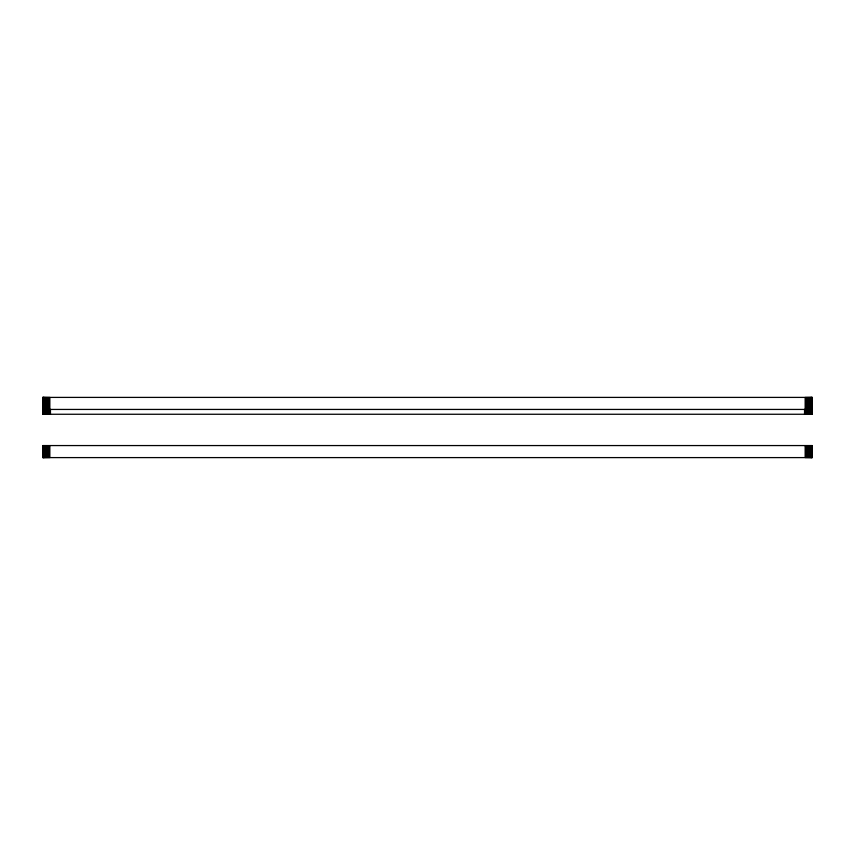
<?xml version="1.0" encoding="UTF-8"?>
<svg xmlns="http://www.w3.org/2000/svg" width="855" height="855" viewBox="0 0 855 855"><rect width="100%" height="100%" fill="white"/><g stroke="black" fill="none" stroke-linecap="round" stroke-linejoin="round"><path stroke-width="1.28" d="M42.75 397.404L812.25 397.404L812.25 414.258L42.75 414.258M42.75 409.438L812.25 409.438M812.154 397.404L812.154 414.258M812.036 445.562L812.154 457.596M811.876 397.404L811.876 414.258M811.876 445.562L811.876 457.596M811.662 397.404L811.662 414.258M811.662 445.562L811.662 457.596M811.406 397.404L811.406 414.258M811.406 445.562L811.406 457.596M811.117 397.404L811.117 414.258M811.117 445.562L811.117 457.596M810.786 397.404L810.786 414.258M810.786 445.562L810.786 457.596M810.401 397.404L810.401 414.258M810.401 445.562L810.401 457.596M809.995 397.404L809.995 414.258M809.995 445.562L809.995 457.596M809.546 397.404L809.546 414.258M809.546 445.562L809.546 457.596M809.076 397.404L809.076 414.258M809.076 445.562L809.076 457.596M808.573 397.404L808.573 414.258M808.573 445.562L808.573 457.596M808.05 397.404L808.05 414.258M808.05 445.562L808.05 457.596M807.494 397.404L807.494 414.258M807.494 445.562L807.494 457.596M806.928 397.404L806.928 414.258M806.928 445.562L806.928 457.596M806.34 397.404L806.34 414.258M806.34 445.562L806.34 457.596M805.752 397.404L805.752 414.258M805.752 445.562L805.752 457.596M805.154 397.404L805.154 414.258M805.154 445.562L805.154 457.596M804.544 409.438L804.544 414.258M50.456 409.438L50.456 414.258M49.847 397.404L49.847 414.258M49.847 445.562L49.847 457.596M49.248 397.404L49.248 414.258M49.248 445.562L49.248 457.596M48.66 397.404L48.66 414.258M48.66 445.562L48.66 457.596M48.072 397.404L48.072 414.258M48.072 445.562L48.072 457.596M47.506 397.404L47.506 414.258M47.506 445.562L47.506 457.596M46.961 397.404L46.961 414.258M46.961 445.562L46.961 457.596M46.427 397.404L46.427 414.258M46.427 445.562L46.427 457.596M45.924 397.404L45.924 414.258M45.924 445.562L45.924 457.596M45.454 397.404L45.454 414.258M45.454 445.562L45.454 457.596M45.005 397.404L45.005 414.258M45.005 445.562L45.005 457.596M44.599 397.404L44.599 414.258M44.599 445.562L44.599 457.596M44.225 397.404L44.225 414.258M44.225 445.562L44.225 457.596M43.883 397.404L43.883 414.258M43.883 445.562L43.883 457.596M43.594 397.404L43.594 414.258M43.594 445.562L43.594 457.596M43.338 397.404L43.338 414.258M43.338 445.562L43.338 457.596M43.124 397.404L43.124 414.258M43.124 445.562L43.124 457.596M42.964 397.404L42.964 414.258M42.964 445.562L42.964 457.596M42.846 397.404L42.846 414.258M812.25 445.562L42.75 445.562L42.75 457.596L812.25 457.596L812.229 445.562"/></g></svg>
